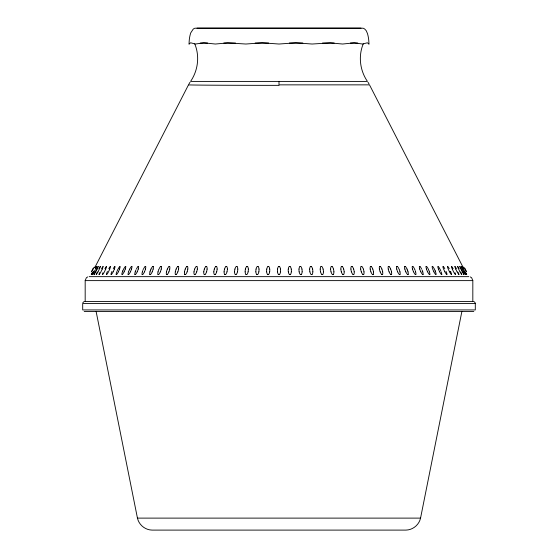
<?xml version="1.0" encoding="UTF-8"?>
<svg xmlns="http://www.w3.org/2000/svg" width="558" height="558" viewBox="0 0 558 558"><rect width="100%" height="100%" fill="white"/><g stroke="black" fill="none" stroke-linecap="round" stroke-linejoin="round"><path stroke-width="0.84" d="M224.037 271.851L224.469 269.075M217.188 269.075L216.727 271.851M330.566 269.075L330.95 271.851M213.777 271.851L214.286 269.075M323.514 271.851L323.159 269.075M207.157 269.075L206.613 271.851M320.153 269.075L320.459 271.851M98.145 266.557L98.145 266.578A5.636 0.872 -62.7 0 1 97.064 269.082M203.733 271.851L204.319 269.075M312.912 271.851L312.64 269.075M197.365 269.075L196.751 271.851M309.599 269.075L309.823 271.851M193.947 271.851L194.609 269.075M302.199 271.851L302.011 269.075M463.921 274.494L463.872 274.494A5.685 0.879 62.3 0 1 462.331 271.844M187.858 269.075L187.167 271.851M298.942 269.075L299.081 271.851M184.447 271.851L185.179 269.075M291.402 271.851L291.297 269.075M178.651 269.075L177.89 271.851M288.214 269.075L288.27 271.851M175.268 271.851L176.07 269.075M280.569 271.851L280.541 269.075M169.785 269.075L168.955 271.851M277.459 269.075L277.431 271.851M166.437 271.851L167.309 269.075M269.73 271.851L269.786 269.075M85.179 301.487L85.179 280.618L86.344 277.807L87.69 276.921M161.29 269.075L160.397 271.851M266.703 269.075L266.598 271.851M96.122 311.49L137.449 518.117C138.935 524.89 145.136 529.967 152.069 530.1L405.931 530.1C412.864 529.967 419.065 524.89 420.551 518.117L461.878 311.49M157.991 271.851L158.758 269.444M258.919 271.851L259.058 269.075M153.192 269.075L152.236 271.851M189.05 44.026L190.641 42.785L195.363 44.026L203.816 42.861L215.395 44.026L227.713 42.903L245.89 44.026L262.148 42.827L279 44.026L295.852 42.827L312.11 44.026L330.287 42.903L342.605 44.026L354.184 42.861L362.637 44.026L367.359 42.785L368.95 44.026M255.989 269.075L255.801 271.851M248.177 271.851L248.401 269.075M149.949 271.851L150.374 270.435M145.519 269.075L144.501 271.851M245.36 269.075L245.088 271.851M142.346 271.851L142.569 271.111M237.541 271.851L237.847 269.075M138.3 269.075L137.226 271.851M234.841 269.075L234.486 271.851M363.258 43.845C358.145 56.121 359.938 70.496 367.429 81.412L190.578 81.412C198.055 70.489 199.862 56.121 194.742 43.845M135.21 271.851L135.88 270.002M227.05 271.851L227.434 269.075M131.555 269.075L130.433 271.851M125.313 269.075L124.134 271.851M128.675 271.481L129.184 270.191M119.586 269.075L118.366 271.851M122.544 271.481L122.732 270.986M150.395 270.372L150.946 269.075M91.491 271.627L93.074 268.489L94.316 267.233M91.812 271.606L93.388 268.489M114.404 269.075L113.141 271.851M116.915 271.544L116.796 271.851A5.685 2.525 -59.2 0 0 116.113 274.536M142.827 270.372L143.141 269.633M109.773 269.075L108.475 271.851A5.58 2.002 -60.7 0 1 106.759 274.578M111.879 271.481L111.733 271.851A5.685 2.267 -60 0 0 110.958 274.536M122.753 270.93L123.046 270.246M105.72 269.075L104.388 271.851A5.58 1.73 -61.3 0 1 102.7 274.585M117.159 270.93L117.459 270.246M107.415 271.418L107.234 271.851A5.685 2.002 -60.6 0 0 106.362 274.543M102.247 269.075L100.893 271.851A5.58 1.458 -61.8 0 1 99.233 274.585M129.351 269.814L129.714 269.075M97.113 269.075L96.478 270.372M95.306 267.303L95.641 266.522L95.069 267.54M123.241 269.814L123.583 269.13M95.348 271.481L95.167 271.851A5.685 0.879 -62.3 0 0 93.946 274.585M117.661 269.814L118.01 269.13M93.688 271.851L93.87 271.481M92.468 272.576L91.617 274.348L92.098 273.58M94.023 271.174L94.428 270.372M95.711 270.742L95.899 270.372M95.334 266.522L94.818 267.54M95.23 266.724L188.499 84.858M96.227 270.867L95.843 271.6M92.237 272.576L91.247 274.494M96.248 269.695L96.478 269.256M94.149 271.662L94.051 271.851A5.58 0.614 -62.7 0 1 92.523 274.613M95.781 271.725L95.718 271.851A5.58 0.9 -62.5 0 1 94.142 274.599M92.349 273.12L92.126 273.525M97.999 271.851L99.373 269.075A5.524 1.165 -62.2 0 0 100.44 266.445M188.974 83.972L190.006 82.249M82.828 302.743L83.951 301.627M96.513 266.578L96.583 266.578A5.636 0.586 -62.9 0 1 95.418 269.082M98.048 266.578L98.131 266.515A5.524 0.823 -62.5 0 0 96.799 268.712M432.324 266.578L432.673 266.612M426.179 266.578L426.563 266.612M429.716 274.473L429.367 274.417M419.539 266.578L419.951 266.612M422.95 274.473L422.58 274.417M412.425 266.578L412.864 266.612M415.703 274.473L415.305 274.417M404.857 266.578L405.317 266.612M408.024 274.445L407.57 274.417M396.864 266.578L397.352 266.612M399.835 274.473L399.402 274.417M388.473 266.578L388.982 266.612M391.277 274.473L390.823 274.417M379.712 266.578L380.235 266.612M382.39 274.445L381.867 274.417M131.486 266.578L131.848 266.612M370.603 266.578L371.154 266.612M128.584 274.445L128.228 274.417M373.051 274.473L372.563 274.417M138.105 266.578L138.489 266.612M361.193 266.578L361.758 266.612M135.364 274.445L134.987 274.417M363.446 274.473L362.944 274.417M145.192 266.578L145.61 266.612M351.505 266.578L352.077 266.612M142.639 274.445L142.234 274.417M152.739 266.578L153.178 266.612M353.605 274.445L353.04 274.417M341.566 266.578L342.152 266.612M150.374 274.445L149.942 274.417M160.711 266.578L161.178 266.612M331.417 266.578L332.017 266.612M343.407 274.473L342.884 274.417M169.081 266.578L169.569 266.612M158.479 274.473L158.081 274.417M321.094 266.578L321.701 266.612M333.105 274.445L332.512 274.417M177.828 266.578L178.337 266.612M167.114 274.445L166.633 274.417M310.625 266.578L311.238 266.612M322.559 274.445L321.959 274.417M186.909 266.578L187.439 266.612M300.051 266.578L300.664 266.612M176.007 274.473L175.568 274.417M196.311 266.578L196.855 266.612M311.866 274.445L311.266 274.417M289.4 266.578L290.021 266.612M185.375 274.445L184.851 274.417M205.986 266.578L206.551 266.612M278.721 266.578L279.342 266.612M301.069 274.445L300.455 274.417M215.911 266.578L216.49 266.612M268.042 266.578L268.663 266.612M194.93 274.473L194.456 274.417M226.053 266.578L226.639 266.612M257.398 266.578L258.012 266.612M236.369 266.578L236.969 266.612M246.824 266.578L247.438 266.612M290.125 274.473L289.581 274.417M204.898 274.445L204.34 274.417M279.272 274.445L278.665 274.417M215.053 274.445L214.481 274.417M268.356 274.445L267.749 274.417M225.355 274.473L224.839 274.417M257.475 274.445L256.875 274.417M235.908 274.473L235.385 274.417M246.671 274.445L246.071 274.417M196.995 28.151L361.005 28.151M200.176 43.057L207.618 43.057M223.814 43.057L235.567 43.057M255.139 43.057L268.656 43.057M289.344 43.057L302.861 43.057M322.433 43.057L334.186 43.057M350.382 43.057L357.824 43.057M462.77 266.724L369.501 84.858L279 84.858L279 81.412M89.154 276.642L468.846 276.642M85.179 280.618L472.821 280.618L472.821 301.487M84.677 301.487L473.324 301.487M84.181 311.427L473.819 311.427M137.449 518.117L420.551 518.117M470.31 276.921L471.656 277.807L472.821 280.618M474.049 301.627L475.172 302.743M465.498 274.473L465.407 274.417A5.685 0.586 62.5 0 1 463.984 271.844M463.684 267.233L464.926 268.489L466.509 271.627M464.612 268.489L466.188 271.606M367.994 82.249L369.026 83.972M462.931 267.54L462.366 266.536L463.377 268.698M457.107 271.851L455.753 269.075M460.001 271.851L458.627 269.075A5.524 1.165 62.2 0 1 457.56 266.445M462.282 271.851L460.887 269.075A5.524 0.886 62.5 0 1 459.743 266.438M449.525 271.851L448.227 269.075A5.524 1.981 60.8 0 1 447.418 266.459M461.522 269.256L461.752 269.695M463.949 271.851L462.533 269.075A5.524 0.607 62.7 0 1 461.313 266.424M444.859 271.851L443.596 269.075A5.524 2.239 60.1 0 1 442.885 266.459M465.079 272.032L466.439 274.501L465.916 273.35M439.99 269.137L440.339 269.814M439.634 271.851L438.414 269.075M464.793 271.481L464.535 270.986M434.417 269.137L434.759 269.814M465.763 272.576L466.753 274.494M433.866 271.851L432.687 269.075A5.524 2.734 58.4 0 1 432.164 266.459M464.221 270.372L463.97 269.877M462.666 266.522L463.182 267.54M462.101 270.372L462.289 270.742M427.567 271.851L426.445 269.075M463.656 269.256L463.44 268.823M464.221 271.662L464.312 271.851A5.58 0.544 62.7 0 1 465.539 274.515M420.774 271.851L419.7 269.075M462.652 271.481L462.833 271.851A5.58 0.83 62.5 0 1 463.991 274.536M414.692 269.256L414.601 269.075A5.636 3.446 55 0 0 412.948 266.501M413.499 271.851L412.481 269.075M407.054 269.075L407.605 270.372M428.649 269.814L428.286 269.075A5.636 2.999 57.6 0 0 426.633 266.501M405.764 271.851L404.808 269.075M440.541 270.246L440.841 270.93M397.603 271.851L396.71 269.075M434.954 270.246L435.247 270.93M414.859 269.633L415.173 270.372M390.691 269.075L391.563 271.851M428.816 270.191L429.325 271.481M450.585 271.418L450.766 271.851M422.12 270.002L422.79 271.851M389.045 271.851L388.215 269.075M399.242 269.444L400.009 271.851M381.93 269.075L382.732 271.851M452.28 269.075L453.612 271.851A5.685 1.73 61.2 0 0 455.272 274.48M380.11 271.851L379.349 269.075M446.121 271.481L446.267 271.851A5.58 2.197 60.2 0 1 447.014 274.557M372.821 269.075L373.553 271.851M435.268 270.986L435.456 271.481M370.833 271.851L370.142 269.075M363.391 269.075L364.053 271.851M361.249 271.851L360.635 269.075M407.626 270.435L408.051 271.851M353.681 269.075L354.267 271.851M351.387 271.851L350.843 269.075M343.714 269.075L344.223 271.851M415.431 271.111L415.654 271.851M341.273 271.851L340.812 269.075M333.531 269.075L333.963 271.851M279.007 85.353A90.501 0.509 0 0 1 188.618 84.858M97.943 271.844A5.685 1.165 -62 0 1 96.422 274.459M98.864 268.698A5.636 1.158 -62.4 0 1 100.182 266.466M96.185 274.543A5.58 1.109 -62.2 0 1 96.98 272.562M98.94 274.557A5.685 1.451 -61.7 0 1 99.666 272.583M101.598 268.712A5.524 1.381 -61.9 0 1 102.944 266.487M103.167 266.55A5.636 1.437 -62 0 1 102.184 269.082M175.393 274.522A5.685 4.22 -46.8 0 1 175.365 271.844M176.189 269.075A5.524 4.087 -47.3 0 1 177.709 266.473M178.49 266.522A5.636 4.199 -47.2 0 1 178.532 269.075M177.779 271.844A5.58 4.171 -46.7 0 1 176.209 274.571M166.458 274.522A5.685 4.052 -49.1 0 1 166.528 271.844M167.421 269.075A5.524 3.927 -49.6 0 1 168.976 266.473M169.723 266.522A5.636 4.025 -49.5 0 1 169.667 269.075M168.851 271.844A5.58 4.004 -49.1 0 1 167.24 274.571M157.907 274.522A5.685 3.871 -51.2 0 1 158.074 271.844M159.037 269.075A5.524 3.746 -51.7 0 1 160.613 266.473M161.318 266.522A5.636 3.85 -51.6 0 1 161.178 269.075M160.292 271.844A5.58 3.829 -51.2 0 1 158.66 274.571M149.767 274.522A5.685 3.676 -53 0 1 150.032 271.844M151.051 269.075A5.524 3.557 -53.4 0 1 152.648 266.473M153.317 266.522A5.636 3.655 -53.4 0 1 153.08 269.075M152.139 271.844A5.58 3.641 -53 0 1 150.479 274.571M142.06 274.529A5.685 3.467 -54.6 0 1 142.423 271.844M143.504 269.075A5.524 3.348 -55 0 1 145.115 266.473M145.743 266.529A5.636 3.446 -55 0 1 145.415 269.075M144.417 271.844A5.58 3.432 -54.6 0 1 142.736 274.571M134.82 274.529A5.685 3.25 -56 0 1 135.273 271.844M136.41 269.075A5.524 3.132 -56.4 0 1 138.035 266.473M138.614 266.529A5.636 3.229 -56.4 0 1 138.203 269.075M137.142 271.844A5.58 3.222 -56 0 1 135.454 274.571M128.068 274.529A5.685 3.02 -57.2 0 1 128.612 271.844M129.805 269.075A5.524 2.909 -57.6 0 1 131.43 266.48M131.967 266.529A5.636 2.999 -57.6 0 1 131.458 269.075M130.356 271.844A5.58 2.992 -57.3 0 1 128.654 274.571M121.825 274.529A5.685 2.776 -58.3 0 1 122.467 271.844M123.869 268.712A5.524 2.671 -58.6 0 1 125.327 266.48M125.808 266.529A5.636 2.762 -58.6 0 1 125.222 269.075M124.071 271.844A5.58 2.762 -58.3 0 1 122.369 274.578M118.296 268.712A5.524 2.427 -59.5 0 1 119.74 266.48M120.172 266.536A5.636 2.511 -59.5 0 1 119.503 269.075M118.31 271.844A5.58 2.518 -59.3 0 1 116.608 274.578M113.267 268.712A5.524 2.176 -60.2 0 1 114.69 266.48M115.074 266.536A5.636 2.253 -60.3 0 1 114.32 269.075M113.093 271.844A5.58 2.26 -60.1 0 1 111.398 274.578M108.796 268.712A5.524 1.918 -60.9 0 1 110.198 266.48M110.533 266.543A5.636 1.988 -61 0 1 109.696 269.075M102.351 274.55A5.685 1.73 -61.2 0 1 102.93 272.764M104.904 268.712A5.524 1.653 -61.4 0 1 106.278 266.487M106.557 266.543A5.636 1.716 -61.5 0 1 105.65 269.082M92.377 274.62A5.685 0.586 -62.5 0 1 93.681 271.851M95.16 269.019A5.524 0.537 -62.7 0 1 96.534 266.515M184.67 274.522A5.685 4.373 -44.1 0 1 184.552 271.844M185.305 269.075A5.524 4.241 -44.6 0 1 186.784 266.473M187.6 266.522A5.636 4.352 -44.5 0 1 187.732 269.075M187.049 271.844A5.58 4.318 -43.9 0 1 185.521 274.571M224.665 274.515A5.685 4.841 -29 0 1 224.163 271.844M224.609 269.075A5.524 4.701 -29.8 0 1 225.892 266.473M226.806 266.515A5.636 4.813 -29.4 0 1 227.308 269.075M226.911 271.844A5.58 4.771 -28.6 0 1 225.592 274.571M214.3 274.515A5.685 4.75 -33.5 0 1 213.895 271.844M214.418 269.075A5.524 4.61 -34.2 0 1 215.758 266.473M216.657 266.515A5.636 4.722 -33.9 0 1 217.062 269.075M216.595 271.844A5.58 4.68 -33.2 0 1 215.221 274.571M204.165 274.515A5.685 4.638 -37.5 0 1 203.844 271.844M204.451 269.075A5.524 4.506 -38.1 0 1 205.846 266.473M206.718 266.522A5.636 4.61 -37.9 0 1 207.032 269.075M206.488 271.844A5.58 4.576 -37.2 0 1 205.058 274.571M194.275 274.522A5.685 4.513 -41 0 1 194.051 271.844M194.735 269.075A5.524 4.38 -41.6 0 1 196.172 266.473M197.023 266.522A5.636 4.485 -41.4 0 1 197.246 269.075M196.625 271.844A5.58 4.457 -40.8 0 1 195.147 274.571M342.751 274.508A5.685 4.75 33.5 0 1 341.405 271.844M340.931 269.075A5.524 4.631 33.2 0 1 341.37 266.466M342.298 266.508A5.636 4.722 33.9 0 1 343.609 269.075M344.084 271.844A5.58 4.652 34.2 0 1 343.665 274.564M332.373 274.508A5.685 4.841 29.1 0 1 331.089 271.844M330.699 269.075A5.524 4.722 28.7 0 1 331.222 266.466M332.17 266.508A5.636 4.813 29.4 0 1 333.419 269.075M333.817 271.844A5.58 4.75 29.8 0 1 333.307 274.564M321.82 274.508A5.685 4.917 24.1 0 1 320.592 271.844M320.285 269.075A5.524 4.792 23.6 0 1 320.899 266.466M321.854 266.508A5.636 4.889 24.4 0 1 323.047 269.075M323.368 271.844A5.58 4.827 24.9 0 1 322.761 274.564M311.113 274.508A5.685 4.973 18.6 0 1 309.955 271.844M309.732 269.075A5.524 4.848 18 0 1 310.429 266.466M311.399 266.515A5.636 4.945 18.8 0 1 312.522 269.075M312.766 271.844A5.58 4.883 19.4 0 1 312.068 274.564M300.302 274.515A5.685 5.015 12.7 0 1 299.214 271.844M299.074 269.075A5.524 4.889 12 0 1 299.855 266.466M300.832 266.515A5.636 4.987 12.8 0 1 301.885 269.075M302.052 271.844A5.58 4.931 13.5 0 1 301.271 274.564M289.421 274.515A5.685 5.043 6.4 0 1 288.402 271.844M288.346 269.075A5.524 4.91 5.7 0 1 289.218 266.466M290.188 266.515A5.636 5.015 6.5 0 1 291.178 269.075M291.255 271.844A5.58 4.959 7.3 0 1 290.39 274.564M279.509 266.515A5.636 5.022 0 0 1 280.423 269.075M280.423 271.844A5.58 4.966 0.8 0 1 279.474 274.564M278.498 274.515A5.685 5.05 0 0 1 277.563 271.844M277.591 269.075A5.524 4.917 -0.8 0 1 278.54 266.466M267.582 274.515A5.685 5.043 -6.4 0 1 266.724 271.844M266.843 269.075A5.524 4.91 -7.2 0 1 267.861 266.473M268.83 266.515A5.636 5.015 -6.5 0 1 269.66 269.075M269.584 271.844A5.58 4.959 -5.7 0 1 268.551 274.564M256.701 274.515A5.685 5.015 -12.7 0 1 255.934 271.844M256.129 269.075A5.524 4.883 -13.5 0 1 257.224 266.473M258.187 266.515A5.636 4.987 -12.9 0 1 258.933 269.075M258.779 271.844A5.58 4.938 -12 0 1 257.67 274.564M245.897 274.515A5.685 4.973 -18.6 0 1 245.213 271.844M245.499 269.075A5.524 4.841 -19.4 0 1 246.657 266.473M247.606 266.515A5.636 4.945 -18.8 0 1 248.275 269.075M248.038 271.844A5.58 4.896 -18 0 1 246.859 274.571M235.204 274.515A5.685 4.917 -24.1 0 1 234.611 271.844M234.974 269.075A5.524 4.778 -24.9 0 1 236.201 266.473M237.136 266.515A5.636 4.889 -24.4 0 1 237.722 269.075M237.408 271.844A5.58 4.841 -23.6 0 1 236.153 274.571M429.318 274.494A5.685 3.013 57.2 0 1 427.672 271.844M426.514 269.075A5.524 2.964 57.3 0 1 426.012 266.459M429.346 271.844A5.58 2.936 57.5 0 1 429.904 274.557M422.525 274.501A5.685 3.25 56 0 1 420.878 271.844M419.776 269.075A5.524 3.188 56.1 0 1 419.365 266.466M420.028 266.501A5.636 3.229 56.4 0 1 421.625 269.075M422.685 271.844A5.58 3.167 56.3 0 1 423.145 274.557M415.243 274.501A5.685 3.467 54.6 0 1 413.604 271.844M412.564 269.075A5.524 3.397 54.6 0 1 412.243 266.466M415.543 271.844A5.58 3.383 55 0 1 415.905 274.564M407.493 274.501A5.685 3.676 53 0 1 405.882 271.844M404.899 269.075A5.524 3.599 53 0 1 404.676 266.466M405.415 266.501A5.636 3.655 53.4 0 1 406.984 269.075M407.933 271.844A5.58 3.585 53.4 0 1 408.205 274.564M399.319 274.501A5.685 3.871 51.2 0 1 397.721 271.844M396.808 269.075A5.524 3.787 51.2 0 1 396.675 266.466M397.456 266.501A5.636 3.85 51.6 0 1 398.998 269.075M399.891 271.844A5.58 3.78 51.6 0 1 400.065 274.564M390.733 274.501A5.685 4.052 49.2 0 1 389.163 271.844M388.319 269.075A5.524 3.969 49.1 0 1 388.284 266.466M389.093 266.508A5.636 4.032 49.5 0 1 390.614 269.075M391.437 271.844A5.58 3.962 49.6 0 1 391.514 274.564M381.77 274.508A5.685 4.22 46.8 0 1 380.235 271.844M379.454 269.075A5.524 4.129 46.7 0 1 379.517 266.466M380.361 266.508A5.636 4.199 47.2 0 1 381.846 269.075M382.6 271.844A5.58 4.129 47.3 0 1 382.579 274.564M372.458 274.508A5.685 4.373 44.1 0 1 370.965 271.844M370.254 269.075A5.524 4.276 43.9 0 1 370.414 266.466M371.279 266.508A5.636 4.352 44.5 0 1 372.73 269.075M373.421 271.844A5.58 4.283 44.6 0 1 373.295 274.564M362.826 274.508A5.685 4.513 41 0 1 361.382 271.844M360.747 269.075A5.524 4.408 40.8 0 1 360.998 266.466M361.891 266.508A5.636 4.485 41.4 0 1 363.293 269.075M363.914 271.844A5.58 4.422 41.6 0 1 363.697 274.564M352.914 274.508A5.685 4.638 37.5 0 1 351.519 271.844M350.961 269.075A5.524 4.527 37.2 0 1 351.303 266.466M352.217 266.508A5.636 4.61 37.9 0 1 353.577 269.075M354.128 271.844A5.58 4.548 38.1 0 1 353.807 274.564M461.445 266.41A5.636 0.586 62.9 0 1 462.868 269.005M459.945 266.445A5.636 0.872 62.7 0 1 461.229 268.691M461.578 274.459A5.685 1.165 62 0 1 460.057 271.844M457.818 266.466A5.636 1.158 62.4 0 1 459.136 268.698M461.02 272.562A5.58 1.109 62.2 0 1 461.815 274.543M458.732 274.473A5.685 1.451 61.7 0 1 457.169 271.844M455.781 269.075A5.524 1.444 61.8 0 1 454.77 266.452M455.091 266.473A5.636 1.444 62 0 1 456.437 268.698M458.285 272.562A5.58 1.388 61.9 0 1 459.018 274.55M452.315 269.075A5.524 1.716 61.3 0 1 451.387 266.452M451.764 266.48A5.636 1.716 61.5 0 1 453.131 268.698M455.021 272.743A5.58 1.667 61.4 0 1 455.607 274.55M451.213 274.487A5.685 2.002 60.6 0 1 449.602 271.844M447.844 266.487A5.636 1.988 61 0 1 449.239 268.698M450.697 271.844A5.58 1.932 60.9 0 1 451.603 274.557M446.574 274.487A5.685 2.267 60 0 1 444.942 271.844M443.359 266.487A5.636 2.253 60.3 0 1 444.768 268.705M441.364 274.494A5.685 2.525 59.2 0 1 439.718 271.844M438.469 269.075A5.524 2.49 59.3 0 1 437.793 266.459M438.316 266.494A5.636 2.511 59.5 0 1 439.739 268.705M441.113 271.844A5.58 2.455 59.5 0 1 441.852 274.557M435.61 274.494A5.685 2.776 58.3 0 1 433.957 271.844M432.736 266.494A5.636 2.762 58.6 0 1 434.166 268.705M435.491 271.844A5.58 2.699 58.6 0 1 436.14 274.557M189.099 44.026A36.158 36.158 0 0 1 190.669 32.985L193.187 29.149A5.678 5.678 0 0 1 194.965 28.2L363.035 28.2A5.678 5.678 0 0 1 364.813 29.142L366.257 30.746L367.499 33.633A36.598 36.598 0 0 1 368.915 44.026M475.304 303.475L82.696 303.475L82.696 309.934L475.304 309.934L475.304 303.475"/></g></svg>
